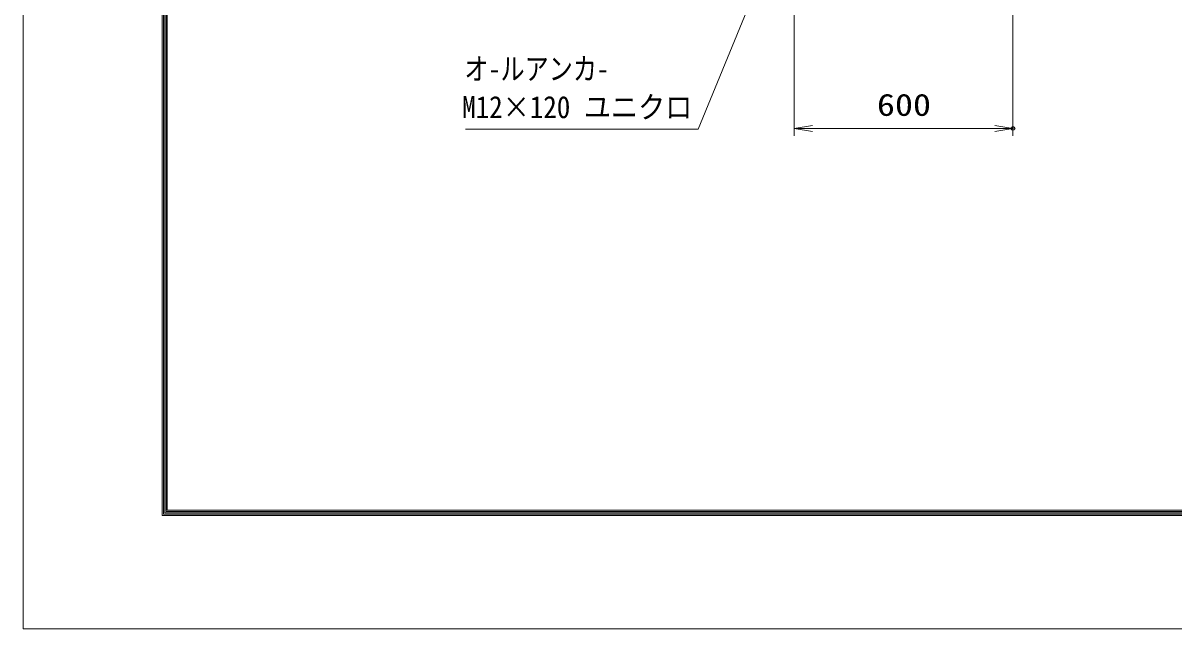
# Model space of a CAD drawing. Units: millimetres at full size; details may follow other scales. Extents: x -5940 to 5940, y -4200 to 4200.
# Drawn here: x -5940 to -2782, y -4200 to -2539 of the extents above; entities that cross this region are included whole.
import ezdxf
from ezdxf.enums import TextEntityAlignment as Align

# ---------------------------------------------------------------- set-up
doc = ezdxf.new("R2010")
doc.units = ezdxf.units.MM
doc.header["$LTSCALE"] = 20
doc.header["$PDMODE"] = 32
doc.header["$PDSIZE"] = 10
for name, color, linetype, lineweight in [('0-0_D-TTL', 7, 'Continuous', 18), ('0-3_寸法線', 4, 'Continuous', 18), ('0-4_0', 7, 'Continuous', 18)]:
    doc.layers.add(name, color=color, linetype=linetype, lineweight=lineweight)
doc.layers.add('0-5_Defpoints', color=7, linetype='Continuous')
doc.styles.add('ＭＳ ゴシック', font='')
doc.styles.get('ＭＳ ゴシック').set_extended_font_data('MS Gothic')

# ---------------------------------------------------------------- blocks, each defined once
blk = doc.blocks.new('S38')
at = {"layer": '0-3_寸法線'}
for points in [[(-16367762.4, 54935142.3), (-16354999.8, 54935142.3), (-16345370.7, 54958535), (-16344990, 54959459.8)], [(-16345216.5, 54958471.6), (-16344990, 54959459.8), (-16345524.8, 54958598.5)]]:
    blk.add_lwpolyline(points, dxfattribs=at)
at = {"layer": '0-3_寸法線', "color": 254, "style": 'ＭＳ ゴシック'}
for s, width, p in [('オ-ルアンカ-', 0.8, (-16367831.5, 54937481.7)), ('M12×120 ユニクロ', 0.9, (-16367954.4, 54935381.7))]:
    blk.add_text(s, height=1212, dxfattribs=dict(at, width=width)).set_placement(p, align=Align.BOTTOM_LEFT)
blk = doc.blocks.new('_Open')
at = {"layer": '0-4_0'}
blk.add_line((-20, 3.333), (0, 0), dxfattribs=at)
blk.add_lwpolyline([(-20, -3.333), (0, 0), (-20, 0)], dxfattribs=at)

msp = doc.modelspace()

# ---------------------------------------------------------------- linework, layer by layer
at = {"layer": '0-0_D-TTL'}
for points in [[(-5940, -4200), (5940, -4200), (5940, 4200), (-5940, 4200)], [(-5558.14, 3889.71), (5558.14, 3889.71), (5558.14, -3888.86), (-5558.14, -3888.86)], [(-5554.61, 3886.18), (5554.61, 3886.18), (5554.61, -3885.32), (-5554.61, -3885.32)], [(-5551.07, 3882.64), (5551.07, 3882.64), (5551.07, -3881.79), (-5551.07, -3881.79)], [(-5547.54, 3879.11), (5547.54, 3879.11), (5547.54, -3878.25), (-5547.54, -3878.25)], [(-5544, 3875.57), (5544, 3875.57), (5544, -3874.71), (-5544, -3874.71)]]:
    msp.add_lwpolyline(points, close=True, dxfattribs=at)
at = {"layer": '0-3_寸法線'}
for p, q in [((-3823.52, -2419.17), (-3823.52, -2847.77)), ((-3223.52, -2419.17), (-3223.52, -2847.77)), ((-3823.52, -2827.77), (-3223.52, -2827.77))]:
    msp.add_line(p, q, dxfattribs=at)
at = {"layer": '0-5_Defpoints'}
msp.add_point((-3223.52, -2827.77), dxfattribs=at)

# ---------------------------------------------------------------- block references
at = {"layer": '0-3_寸法線'}
for name, p, xscale, yscale in [('S38', (813662.76, -2749586.79), 0.05, 0.05), ('_Open', (-3223.52, -2827.77), 2.5, 2.5)]:
    msp.add_blockref(name, p, dxfattribs=dict(at, xscale=xscale, yscale=yscale))
at = {"layer": '0-3_寸法線', "xscale": 2.5, "yscale": 2.5, "rotation": 180}
msp.add_blockref('_Open', (-3823.52, -2827.77), dxfattribs=at)

# ---------------------------------------------------------------- texts
at = {"layer": '0-3_寸法線', "color": 254, "style": 'ＭＳ ゴシック', "width": 1.2}
msp.add_text('600', height=60.56, dxfattribs=at).set_placement((-3596.72, -2811.42), align=Align.BOTTOM_LEFT)

doc.saveas('drawing.dxf')
